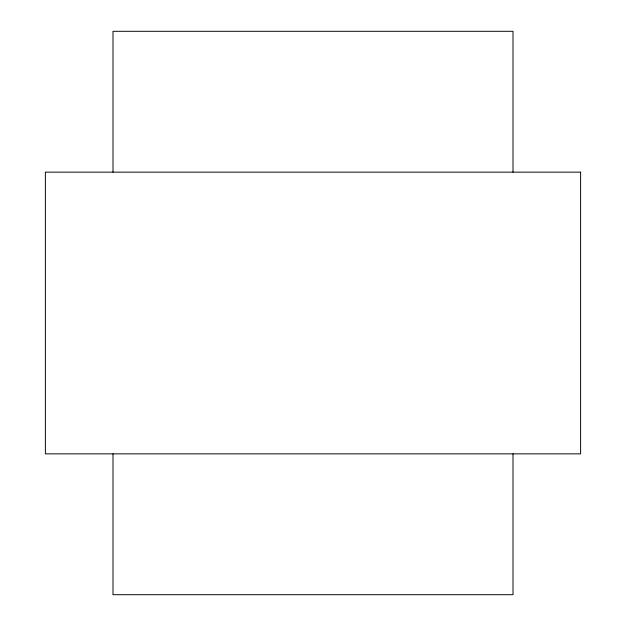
<?xml version="1.0" encoding="UTF-8"?>
<svg xmlns="http://www.w3.org/2000/svg" width="626" height="626" viewBox="0 0 626 626"><rect width="100%" height="100%" fill="white"/><g stroke="black" fill="none" stroke-linecap="round" stroke-linejoin="round"><path stroke-width="0.94" d="M513.007 172.15L513.007 31.3L112.993 31.3L112.993 172.15M513.007 453.85L513.007 594.7L112.993 594.7L112.993 453.85M580.615 172.15L45.385 172.15L45.385 453.85L580.615 453.85L580.615 172.15"/></g></svg>
